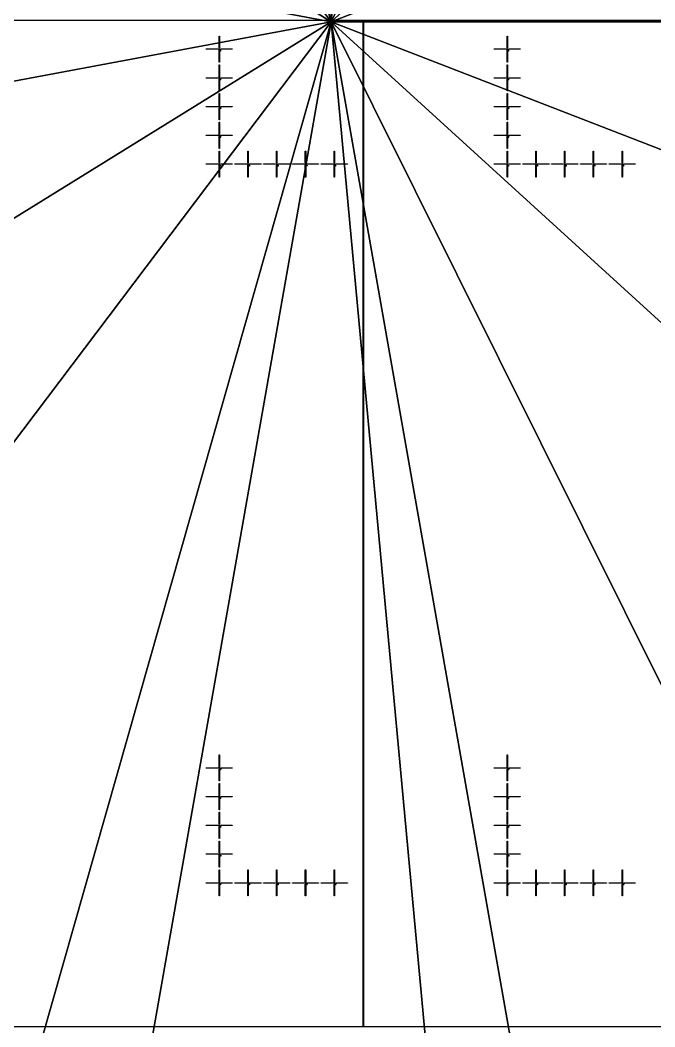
# Model space of a CAD drawing. Extents: x -25400 to 25400, y -24113 to 25400.
# Drawn here: x -2164 to 2250, y -6992 to 11 of the extents above; entities that cross this region are included whole.
import ezdxf

# ---------------------------------------------------------------- set-up
doc = ezdxf.new("R2010")
doc.units = 0
for name, color, linetype in [('L0D0', 2, 'CONTINUOUS'), ('L1D0', 3, 'CONTINUOUS'), ('L3D0', 4, 'CONTINUOUS')]:
    doc.layers.add(name, color=color, linetype=linetype)

msp = doc.modelspace()

# ---------------------------------------------------------------- linework, layer by layer
at = {"layer": 'L0D0'}
for points in [[(-10586.544, 14018.85), (0, 0), (-13818, 8555.744)], [(14229.5, 12971.903), (0, 0), (6980.558, 14018.85)], [(-13818, 8555.744), (0, 0), (-22510.084, 4207.864)], [(22900, 0), (0, 0), (18270.424, 7078)], [(-22510.084, 4207.864), (0, 0), (-22510.084, -4207.864)], [(-22510.084, -4207.864), (0, 0), (-19469.972, -12055.297)], [(-19469.972, -12055.297), (0, 0), (-13800.333, -18274.595)], [(-13800.333, -18274.595), (0, 0), (-6266.882, -22025.807), (-6308.618, -22013.89), (-6350.332, -22001.893), (-6392.022, -21989.817), (-6433.69, -21977.662), (-6475.334, -21965.428), (-6516.956, -21953.116), (-6558.553, -21940.724), (-6600.127, -21928.254)], [(-6266.882, -22025.807), (0, 0), (2112.945, -22802.313)], [(2112.945, -22802.313), (0, 0), (10207.408, -20499.239)], [(21353.614, -8272.434), (0, 0), (22900, 0)], [(10207.408, -20499.239), (0, 0), (16923.304, -15427.63)], [(16923.304, -15427.63), (0, 0), (21353.614, -8272.434)]]:
    msp.add_lwpolyline(points, dxfattribs=at)
for points in [[(0, 0), (-10586.544, 14018.85), (-3988.706, 14018.85)], [(-7983.296, -24112.788), (-7996.667, -24108.366), (-8040.032, -24093.939), (-8083.372, -24079.433), (-8126.685, -24064.85), (-8169.972, -24050.188), (-8213.232, -24035.449), (-8256.466, -24020.632), (-8299.673, -24005.737), (-8299.673, 14018.85), (0, 14018.85), (0, 0), (-4251.735, -24112.788)], [(0, 0), (-3988.706, 14018.85), (1299.037, 14018.85)], [(4251.735, -24112.788), (0, 0), (0, 14018.85), (7213, 14018.85), (7213, 14016), (8342.854, 14016), (8342.854, -23990.765), (8299.673, -24005.737), (8256.466, -24020.632), (8213.232, -24035.449), (8169.972, -24050.188), (8126.685, -24064.85), (8083.372, -24079.433), (8040.032, -24093.939), (7996.667, -24108.366), (7983.296, -24112.788)], [(0, 0), (1299.037, 14018.85), (6980.558, 14018.85)], [(0, 0), (14229.5, 12971.903), (14229.5, 7078), (18270.424, 7078)], [(-4251.735, -24112.788), (0, 0), (4251.735, -24112.788)]]:
    msp.add_lwpolyline(points, close=True, dxfattribs=at)
at = {"layer": 'L1D0'}
for points in [[(-780.75, -182.15), (-780.75, -99.15), (-778.25, -99.15), (-778.25, -182.15)], [(1222.25, -182.15), (1222.25, -99.15), (1224.75, -99.15), (1224.75, -182.15)], [(-870.5, -191.4), (-870.5, -188.9), (-787.5, -188.9), (-787.5, -191.4)], [(-779.7, -195.15), (-779.7, -190.35), (-784.5, -190.35), (-784.5, -189.95), (-779.7, -189.95), (-779.7, -185.15), (-779.3, -185.15), (-779.3, -189.95), (-774.5, -189.95), (-774.5, -190.35), (-779.3, -190.35), (-779.3, -195.15)], [(-780.75, -281.15), (-780.75, -198.15), (-778.25, -198.15), (-778.25, -281.15)], [(-773.5, -200.706), (-773.5, -197.15), (-769.056, -197.15), (-769.056, -198.039), (-772.611, -198.039), (-772.611, -199.817), (-769.944, -199.817), (-769.944, -200.706)], [(-773.5, -203.372), (-773.5, -202.483), (-769.944, -202.483), (-769.944, -203.372)], [(-771.5, -191.4), (-771.5, -188.9), (-688.5, -188.9), (-688.5, -191.4)], [(-769.944, -202.483), (-769.944, -200.706), (-769.056, -200.706), (-769.056, -202.483)], [(1132.5, -191.4), (1132.5, -188.9), (1215.5, -188.9), (1215.5, -191.4)], [(1223.3, -195.15), (1223.3, -190.35), (1218.5, -190.35), (1218.5, -189.95), (1223.3, -189.95), (1223.3, -185.15), (1223.7, -185.15), (1223.7, -189.95), (1228.5, -189.95), (1228.5, -190.35), (1223.7, -190.35), (1223.7, -195.15)], [(1222.25, -281.15), (1222.25, -198.15), (1224.75, -198.15), (1224.75, -281.15)], [(1229.5, -200.706), (1229.5, -197.15), (1233.944, -197.15), (1233.944, -198.039), (1230.389, -198.039), (1230.389, -199.817), (1233.056, -199.817), (1233.056, -200.706)], [(1229.5, -203.372), (1229.5, -202.483), (1233.056, -202.483), (1233.056, -203.372)], [(1231.5, -191.4), (1231.5, -188.9), (1314.5, -188.9), (1314.5, -191.4)], [(1233.056, -202.483), (1233.056, -200.706), (1233.944, -200.706), (1233.944, -202.483)], [(-780.75, -382.15), (-780.75, -299.15), (-778.25, -299.15), (-778.25, -382.15)], [(1222.25, -382.15), (1222.25, -299.15), (1224.75, -299.15), (1224.75, -382.15)], [(-870.5, -391.4), (-870.5, -388.9), (-787.5, -388.9), (-787.5, -391.4)], [(-779.7, -395.15), (-779.7, -390.35), (-784.5, -390.35), (-784.5, -389.95), (-779.7, -389.95), (-779.7, -385.15), (-779.3, -385.15), (-779.3, -389.95), (-774.5, -389.95), (-774.5, -390.35), (-779.3, -390.35), (-779.3, -395.15)], [(-780.75, -481.15), (-780.75, -398.15), (-778.25, -398.15), (-778.25, -481.15)], [(-770.833, -403.372), (-770.833, -401.594), (-773.5, -401.594), (-773.5, -399.817), (-772.611, -399.817), (-772.611, -400.706), (-770.833, -400.706), (-770.833, -398.039), (-771.722, -398.039), (-771.722, -397.15), (-769.944, -397.15), (-769.944, -400.706), (-769.056, -400.706), (-769.056, -401.594), (-769.944, -401.594), (-769.944, -403.372)], [(-772.611, -399.817), (-772.611, -398.039), (-771.722, -398.039), (-771.722, -399.817)], [(-771.5, -391.4), (-771.5, -388.9), (-688.5, -388.9), (-688.5, -391.4)], [(1132.5, -391.4), (1132.5, -388.9), (1215.5, -388.9), (1215.5, -391.4)], [(1223.3, -395.15), (1223.3, -390.35), (1218.5, -390.35), (1218.5, -389.95), (1223.3, -389.95), (1223.3, -385.15), (1223.7, -385.15), (1223.7, -389.95), (1228.5, -389.95), (1228.5, -390.35), (1223.7, -390.35), (1223.7, -395.15)], [(1222.25, -481.15), (1222.25, -398.15), (1224.75, -398.15), (1224.75, -481.15)], [(1232.167, -403.372), (1232.167, -401.594), (1229.5, -401.594), (1229.5, -399.817), (1230.389, -399.817), (1230.389, -400.706), (1232.167, -400.706), (1232.167, -398.039), (1231.278, -398.039), (1231.278, -397.15), (1233.056, -397.15), (1233.056, -400.706), (1233.944, -400.706), (1233.944, -401.594), (1233.056, -401.594), (1233.056, -403.372)], [(1230.389, -399.817), (1230.389, -398.039), (1231.278, -398.039), (1231.278, -399.817)], [(1231.5, -391.4), (1231.5, -388.9), (1314.5, -388.9), (1314.5, -391.4)], [(-780.75, -582.15), (-780.75, -499.15), (-778.25, -499.15), (-778.25, -582.15)], [(1222.25, -582.15), (1222.25, -499.15), (1224.75, -499.15), (1224.75, -582.15)], [(-870.5, -591.4), (-870.5, -588.9), (-787.5, -588.9), (-787.5, -591.4)], [(-779.7, -595.15), (-779.7, -590.35), (-784.5, -590.35), (-784.5, -589.95), (-779.7, -589.95), (-779.7, -585.15), (-779.3, -585.15), (-779.3, -589.95), (-774.5, -589.95), (-774.5, -590.35), (-779.3, -590.35), (-779.3, -595.15)], [(-780.75, -681.15), (-780.75, -598.15), (-778.25, -598.15), (-778.25, -681.15)], [(-773.5, -598.039), (-773.5, -597.15), (-769.944, -597.15), (-769.944, -598.039)], [(-773.5, -603.372), (-773.5, -602.483), (-769.944, -602.483), (-769.944, -603.372)], [(-772.611, -600.706), (-772.611, -599.817), (-769.944, -599.817), (-769.944, -600.706)], [(-771.5, -591.4), (-771.5, -588.9), (-688.5, -588.9), (-688.5, -591.4)], [(-769.944, -599.817), (-769.944, -598.039), (-769.056, -598.039), (-769.056, -599.817)], [(-769.944, -602.483), (-769.944, -600.706), (-769.056, -600.706), (-769.056, -602.483)], [(1132.5, -591.4), (1132.5, -588.9), (1215.5, -588.9), (1215.5, -591.4)], [(1223.3, -595.15), (1223.3, -590.35), (1218.5, -590.35), (1218.5, -589.95), (1223.3, -589.95), (1223.3, -585.15), (1223.7, -585.15), (1223.7, -589.95), (1228.5, -589.95), (1228.5, -590.35), (1223.7, -590.35), (1223.7, -595.15)], [(1222.25, -681.15), (1222.25, -598.15), (1224.75, -598.15), (1224.75, -681.15)], [(1229.5, -598.039), (1229.5, -597.15), (1233.056, -597.15), (1233.056, -598.039)], [(1229.5, -603.372), (1229.5, -602.483), (1233.056, -602.483), (1233.056, -603.372)], [(1230.389, -600.706), (1230.389, -599.817), (1233.056, -599.817), (1233.056, -600.706)], [(1231.5, -591.4), (1231.5, -588.9), (1314.5, -588.9), (1314.5, -591.4)], [(1233.056, -599.817), (1233.056, -598.039), (1233.944, -598.039), (1233.944, -599.817)], [(1233.056, -602.483), (1233.056, -600.706), (1233.944, -600.706), (1233.944, -602.483)], [(-780.75, -782.15), (-780.75, -699.15), (-778.25, -699.15), (-778.25, -782.15)], [(1222.25, -782.15), (1222.25, -699.15), (1224.75, -699.15), (1224.75, -782.15)], [(-870.5, -791.4), (-870.5, -788.9), (-787.5, -788.9), (-787.5, -791.4)], [(-779.7, -795.15), (-779.7, -790.35), (-784.5, -790.35), (-784.5, -789.95), (-779.7, -789.95), (-779.7, -785.15), (-779.3, -785.15), (-779.3, -789.95), (-774.5, -789.95), (-774.5, -790.35), (-779.3, -790.35), (-779.3, -795.15)], [(-780.75, -881.15), (-780.75, -798.15), (-778.25, -798.15), (-778.25, -881.15)], [(-773.5, -798.928), (-773.5, -798.039), (-772.611, -798.039), (-772.611, -798.928)], [(-773.5, -803.372), (-773.5, -801.594), (-772.611, -801.594), (-772.611, -802.483), (-769.056, -802.483), (-769.056, -803.372)], [(-772.611, -798.039), (-772.611, -797.15), (-769.944, -797.15), (-769.944, -798.039)], [(-772.611, -801.594), (-772.611, -800.706), (-770.833, -800.706), (-770.833, -801.594)], [(-771.5, -791.4), (-771.5, -788.9), (-688.5, -788.9), (-688.5, -791.4)], [(-770.833, -800.706), (-770.833, -799.817), (-769.944, -799.817), (-769.944, -800.706)], [(-769.944, -799.817), (-769.944, -798.039), (-769.056, -798.039), (-769.056, -799.817)], [(1132.5, -791.4), (1132.5, -788.9), (1215.5, -788.9), (1215.5, -791.4)], [(1223.3, -795.15), (1223.3, -790.35), (1218.5, -790.35), (1218.5, -789.95), (1223.3, -789.95), (1223.3, -785.15), (1223.7, -785.15), (1223.7, -789.95), (1228.5, -789.95), (1228.5, -790.35), (1223.7, -790.35), (1223.7, -795.15)], [(1222.25, -881.15), (1222.25, -798.15), (1224.75, -798.15), (1224.75, -881.15)], [(1229.5, -798.928), (1229.5, -798.039), (1230.389, -798.039), (1230.389, -798.928)], [(1229.5, -803.372), (1229.5, -801.594), (1230.389, -801.594), (1230.389, -802.483), (1233.944, -802.483), (1233.944, -803.372)], [(1230.389, -798.039), (1230.389, -797.15), (1233.056, -797.15), (1233.056, -798.039)], [(1230.389, -801.594), (1230.389, -800.706), (1232.167, -800.706), (1232.167, -801.594)], [(1231.5, -791.4), (1231.5, -788.9), (1314.5, -788.9), (1314.5, -791.4)], [(1232.167, -800.706), (1232.167, -799.817), (1233.056, -799.817), (1233.056, -800.706)], [(1233.056, -799.817), (1233.056, -798.039), (1233.944, -798.039), (1233.944, -799.817)], [(-780.75, -982.15), (-780.75, -899.15), (-778.25, -899.15), (-778.25, -982.15)], [(-580.75, -982.15), (-580.75, -899.15), (-578.25, -899.15), (-578.25, -982.15)], [(-380.75, -982.15), (-380.75, -899.15), (-378.25, -899.15), (-378.25, -982.15)], [(-180.75, -982.15), (-180.75, -899.15), (-178.25, -899.15), (-178.25, -982.15)], [(19.25, -982.15), (19.25, -899.15), (21.75, -899.15), (21.75, -982.15)], [(1222.25, -982.15), (1222.25, -899.15), (1224.75, -899.15), (1224.75, -982.15)], [(1422.25, -982.15), (1422.25, -899.15), (1424.75, -899.15), (1424.75, -982.15)], [(1622.25, -982.15), (1622.25, -899.15), (1624.75, -899.15), (1624.75, -982.15)], [(1822.25, -982.15), (1822.25, -899.15), (1824.75, -899.15), (1824.75, -982.15)], [(2022.25, -982.15), (2022.25, -899.15), (2024.75, -899.15), (2024.75, -982.15)], [(-870.5, -991.4), (-870.5, -988.9), (-787.5, -988.9), (-787.5, -991.4)], [(-779.7, -995.15), (-779.7, -990.35), (-784.5, -990.35), (-784.5, -989.95), (-779.7, -989.95), (-779.7, -985.15), (-779.3, -985.15), (-779.3, -989.95), (-774.5, -989.95), (-774.5, -990.35), (-779.3, -990.35), (-779.3, -995.15)], [(-780.75, -1081.15), (-780.75, -998.15), (-778.25, -998.15), (-778.25, -1081.15)], [(-772.611, -1003.372), (-772.611, -1002.483), (-771.722, -1002.483), (-771.722, -998.928), (-772.611, -998.928), (-772.611, -998.039), (-771.722, -998.039), (-771.722, -997.15), (-770.833, -997.15), (-770.833, -1002.483), (-769.944, -1002.483), (-769.944, -1003.372)], [(-771.5, -991.4), (-771.5, -988.9), (-688.5, -988.9), (-688.5, -991.4)], [(-670.5, -991.4), (-670.5, -988.9), (-587.5, -988.9), (-587.5, -991.4)], [(-579.7, -995.15), (-579.7, -990.35), (-584.5, -990.35), (-584.5, -989.95), (-579.7, -989.95), (-579.7, -985.15), (-579.3, -985.15), (-579.3, -989.95), (-574.5, -989.95), (-574.5, -990.35), (-579.3, -990.35), (-579.3, -995.15)], [(-580.75, -1081.15), (-580.75, -998.15), (-578.25, -998.15), (-578.25, -1081.15)], [(-573.5, -998.928), (-573.5, -998.039), (-572.611, -998.039), (-572.611, -998.928)], [(-573.5, -1003.372), (-573.5, -1001.594), (-572.611, -1001.594), (-572.611, -1002.483), (-569.056, -1002.483), (-569.056, -1003.372)], [(-572.611, -998.039), (-572.611, -997.15), (-569.944, -997.15), (-569.944, -998.039)], [(-572.611, -1001.594), (-572.611, -1000.706), (-570.833, -1000.706), (-570.833, -1001.594)], [(-571.5, -991.4), (-571.5, -988.9), (-488.5, -988.9), (-488.5, -991.4)], [(-570.833, -1000.706), (-570.833, -999.817), (-569.944, -999.817), (-569.944, -1000.706)], [(-569.944, -999.817), (-569.944, -998.039), (-569.056, -998.039), (-569.056, -999.817)], [(-470.5, -991.4), (-470.5, -988.9), (-387.5, -988.9), (-387.5, -991.4)], [(-379.7, -995.15), (-379.7, -990.35), (-384.5, -990.35), (-384.5, -989.95), (-379.7, -989.95), (-379.7, -985.15), (-379.3, -985.15), (-379.3, -989.95), (-374.5, -989.95), (-374.5, -990.35), (-379.3, -990.35), (-379.3, -995.15)], [(-380.75, -1081.15), (-380.75, -998.15), (-378.25, -998.15), (-378.25, -1081.15)], [(-373.5, -998.039), (-373.5, -997.15), (-369.944, -997.15), (-369.944, -998.039)], [(-373.5, -1003.372), (-373.5, -1002.483), (-369.944, -1002.483), (-369.944, -1003.372)], [(-372.611, -1000.706), (-372.611, -999.817), (-369.944, -999.817), (-369.944, -1000.706)], [(-371.5, -991.4), (-371.5, -988.9), (-288.5, -988.9), (-288.5, -991.4)], [(-369.944, -999.817), (-369.944, -998.039), (-369.056, -998.039), (-369.056, -999.817)], [(-369.944, -1002.483), (-369.944, -1000.706), (-369.056, -1000.706), (-369.056, -1002.483)], [(-270.5, -991.4), (-270.5, -988.9), (-187.5, -988.9), (-187.5, -991.4)], [(-179.7, -995.15), (-179.7, -990.35), (-184.5, -990.35), (-184.5, -989.95), (-179.7, -989.95), (-179.7, -985.15), (-179.3, -985.15), (-179.3, -989.95), (-174.5, -989.95), (-174.5, -990.35), (-179.3, -990.35), (-179.3, -995.15)], [(-180.75, -1081.15), (-180.75, -998.15), (-178.25, -998.15), (-178.25, -1081.15)], [(-170.833, -1003.372), (-170.833, -1001.594), (-173.5, -1001.594), (-173.5, -999.817), (-172.611, -999.817), (-172.611, -1000.706), (-170.833, -1000.706), (-170.833, -998.039), (-171.722, -998.039), (-171.722, -997.15), (-169.944, -997.15), (-169.944, -1000.706), (-169.056, -1000.706), (-169.056, -1001.594), (-169.944, -1001.594), (-169.944, -1003.372)], [(-172.611, -999.817), (-172.611, -998.039), (-171.722, -998.039), (-171.722, -999.817)], [(-171.5, -991.4), (-171.5, -988.9), (-88.5, -988.9), (-88.5, -991.4)], [(-70.5, -991.4), (-70.5, -988.9), (12.5, -988.9), (12.5, -991.4)], [(20.3, -995.15), (20.3, -990.35), (15.5, -990.35), (15.5, -989.95), (20.3, -989.95), (20.3, -985.15), (20.7, -985.15), (20.7, -989.95), (25.5, -989.95), (25.5, -990.35), (20.7, -990.35), (20.7, -995.15)], [(19.25, -1081.15), (19.25, -998.15), (21.75, -998.15), (21.75, -1081.15)], [(26.5, -1000.706), (26.5, -997.15), (30.944, -997.15), (30.944, -998.039), (27.389, -998.039), (27.389, -999.817), (30.056, -999.817), (30.056, -1000.706)], [(26.5, -1003.372), (26.5, -1002.483), (30.056, -1002.483), (30.056, -1003.372)], [(28.5, -991.4), (28.5, -988.9), (111.5, -988.9), (111.5, -991.4)], [(30.056, -1002.483), (30.056, -1000.706), (30.944, -1000.706), (30.944, -1002.483)], [(1132.5, -991.4), (1132.5, -988.9), (1215.5, -988.9), (1215.5, -991.4)], [(1223.3, -995.15), (1223.3, -990.35), (1218.5, -990.35), (1218.5, -989.95), (1223.3, -989.95), (1223.3, -985.15), (1223.7, -985.15), (1223.7, -989.95), (1228.5, -989.95), (1228.5, -990.35), (1223.7, -990.35), (1223.7, -995.15)], [(1222.25, -1081.15), (1222.25, -998.15), (1224.75, -998.15), (1224.75, -1081.15)], [(1230.389, -1003.372), (1230.389, -1002.483), (1231.278, -1002.483), (1231.278, -998.928), (1230.389, -998.928), (1230.389, -998.039), (1231.278, -998.039), (1231.278, -997.15), (1232.167, -997.15), (1232.167, -1002.483), (1233.056, -1002.483), (1233.056, -1003.372)], [(1231.5, -991.4), (1231.5, -988.9), (1314.5, -988.9), (1314.5, -991.4)], [(1332.5, -991.4), (1332.5, -988.9), (1415.5, -988.9), (1415.5, -991.4)], [(1423.3, -995.15), (1423.3, -990.35), (1418.5, -990.35), (1418.5, -989.95), (1423.3, -989.95), (1423.3, -985.15), (1423.7, -985.15), (1423.7, -989.95), (1428.5, -989.95), (1428.5, -990.35), (1423.7, -990.35), (1423.7, -995.15)], [(1422.25, -1081.15), (1422.25, -998.15), (1424.75, -998.15), (1424.75, -1081.15)], [(1429.5, -998.928), (1429.5, -998.039), (1430.389, -998.039), (1430.389, -998.928)], [(1429.5, -1003.372), (1429.5, -1001.594), (1430.389, -1001.594), (1430.389, -1002.483), (1433.944, -1002.483), (1433.944, -1003.372)], [(1430.389, -998.039), (1430.389, -997.15), (1433.056, -997.15), (1433.056, -998.039)], [(1430.389, -1001.594), (1430.389, -1000.706), (1432.167, -1000.706), (1432.167, -1001.594)], [(1431.5, -991.4), (1431.5, -988.9), (1514.5, -988.9), (1514.5, -991.4)], [(1432.167, -1000.706), (1432.167, -999.817), (1433.056, -999.817), (1433.056, -1000.706)], [(1433.056, -999.817), (1433.056, -998.039), (1433.944, -998.039), (1433.944, -999.817)], [(1532.5, -991.4), (1532.5, -988.9), (1615.5, -988.9), (1615.5, -991.4)], [(1623.3, -995.15), (1623.3, -990.35), (1618.5, -990.35), (1618.5, -989.95), (1623.3, -989.95), (1623.3, -985.15), (1623.7, -985.15), (1623.7, -989.95), (1628.5, -989.95), (1628.5, -990.35), (1623.7, -990.35), (1623.7, -995.15)], [(1622.25, -1081.15), (1622.25, -998.15), (1624.75, -998.15), (1624.75, -1081.15)], [(1629.5, -998.039), (1629.5, -997.15), (1633.056, -997.15), (1633.056, -998.039)], [(1629.5, -1003.372), (1629.5, -1002.483), (1633.056, -1002.483), (1633.056, -1003.372)], [(1630.389, -1000.706), (1630.389, -999.817), (1633.056, -999.817), (1633.056, -1000.706)], [(1631.5, -991.4), (1631.5, -988.9), (1714.5, -988.9), (1714.5, -991.4)], [(1633.056, -999.817), (1633.056, -998.039), (1633.944, -998.039), (1633.944, -999.817)], [(1633.056, -1002.483), (1633.056, -1000.706), (1633.944, -1000.706), (1633.944, -1002.483)], [(1732.5, -991.4), (1732.5, -988.9), (1815.5, -988.9), (1815.5, -991.4)], [(1823.3, -995.15), (1823.3, -990.35), (1818.5, -990.35), (1818.5, -989.95), (1823.3, -989.95), (1823.3, -985.15), (1823.7, -985.15), (1823.7, -989.95), (1828.5, -989.95), (1828.5, -990.35), (1823.7, -990.35), (1823.7, -995.15)], [(1822.25, -1081.15), (1822.25, -998.15), (1824.75, -998.15), (1824.75, -1081.15)], [(1832.167, -1003.372), (1832.167, -1001.594), (1829.5, -1001.594), (1829.5, -999.817), (1830.389, -999.817), (1830.389, -1000.706), (1832.167, -1000.706), (1832.167, -998.039), (1831.278, -998.039), (1831.278, -997.15), (1833.056, -997.15), (1833.056, -1000.706), (1833.944, -1000.706), (1833.944, -1001.594), (1833.056, -1001.594), (1833.056, -1003.372)], [(1830.389, -999.817), (1830.389, -998.039), (1831.278, -998.039), (1831.278, -999.817)], [(1831.5, -991.4), (1831.5, -988.9), (1914.5, -988.9), (1914.5, -991.4)], [(1932.5, -991.4), (1932.5, -988.9), (2015.5, -988.9), (2015.5, -991.4)], [(2023.3, -995.15), (2023.3, -990.35), (2018.5, -990.35), (2018.5, -989.95), (2023.3, -989.95), (2023.3, -985.15), (2023.7, -985.15), (2023.7, -989.95), (2028.5, -989.95), (2028.5, -990.35), (2023.7, -990.35), (2023.7, -995.15)], [(2022.25, -1081.15), (2022.25, -998.15), (2024.75, -998.15), (2024.75, -1081.15)], [(2029.5, -1000.706), (2029.5, -997.15), (2033.944, -997.15), (2033.944, -998.039), (2030.389, -998.039), (2030.389, -999.817), (2033.056, -999.817), (2033.056, -1000.706)], [(2029.5, -1003.372), (2029.5, -1002.483), (2033.056, -1002.483), (2033.056, -1003.372)], [(2031.5, -991.4), (2031.5, -988.9), (2114.5, -988.9), (2114.5, -991.4)], [(2033.056, -1002.483), (2033.056, -1000.706), (2033.944, -1000.706), (2033.944, -1002.483)], [(-780.75, -5182.15), (-780.75, -5099.15), (-778.25, -5099.15), (-778.25, -5182.15)], [(1222.25, -5182.15), (1222.25, -5099.15), (1224.75, -5099.15), (1224.75, -5182.15)], [(-870.5, -5191.4), (-870.5, -5188.9), (-787.5, -5188.9), (-787.5, -5191.4)], [(-779.7, -5195.15), (-779.7, -5190.35), (-784.5, -5190.35), (-784.5, -5189.95), (-779.7, -5189.95), (-779.7, -5185.15), (-779.3, -5185.15), (-779.3, -5189.95), (-774.5, -5189.95), (-774.5, -5190.35), (-779.3, -5190.35), (-779.3, -5195.15)], [(-780.75, -5281.15), (-780.75, -5198.15), (-778.25, -5198.15), (-778.25, -5281.15)], [(-773.5, -5200.706), (-773.5, -5197.15), (-769.056, -5197.15), (-769.056, -5198.039), (-772.611, -5198.039), (-772.611, -5199.817), (-769.944, -5199.817), (-769.944, -5200.706)], [(-773.5, -5203.372), (-773.5, -5202.483), (-769.944, -5202.483), (-769.944, -5203.372)], [(-771.5, -5191.4), (-771.5, -5188.9), (-688.5, -5188.9), (-688.5, -5191.4)], [(-769.944, -5202.483), (-769.944, -5200.706), (-769.056, -5200.706), (-769.056, -5202.483)], [(1132.5, -5191.4), (1132.5, -5188.9), (1215.5, -5188.9), (1215.5, -5191.4)], [(1223.3, -5195.15), (1223.3, -5190.35), (1218.5, -5190.35), (1218.5, -5189.95), (1223.3, -5189.95), (1223.3, -5185.15), (1223.7, -5185.15), (1223.7, -5189.95), (1228.5, -5189.95), (1228.5, -5190.35), (1223.7, -5190.35), (1223.7, -5195.15)], [(1222.25, -5281.15), (1222.25, -5198.15), (1224.75, -5198.15), (1224.75, -5281.15)], [(1229.5, -5200.706), (1229.5, -5197.15), (1233.944, -5197.15), (1233.944, -5198.039), (1230.389, -5198.039), (1230.389, -5199.817), (1233.056, -5199.817), (1233.056, -5200.706)], [(1229.5, -5203.372), (1229.5, -5202.483), (1233.056, -5202.483), (1233.056, -5203.372)], [(1231.5, -5191.4), (1231.5, -5188.9), (1314.5, -5188.9), (1314.5, -5191.4)], [(1233.056, -5202.483), (1233.056, -5200.706), (1233.944, -5200.706), (1233.944, -5202.483)], [(-780.75, -5382.15), (-780.75, -5299.15), (-778.25, -5299.15), (-778.25, -5382.15)], [(1222.25, -5382.15), (1222.25, -5299.15), (1224.75, -5299.15), (1224.75, -5382.15)], [(-870.5, -5391.4), (-870.5, -5388.9), (-787.5, -5388.9), (-787.5, -5391.4)], [(-779.7, -5395.15), (-779.7, -5390.35), (-784.5, -5390.35), (-784.5, -5389.95), (-779.7, -5389.95), (-779.7, -5385.15), (-779.3, -5385.15), (-779.3, -5389.95), (-774.5, -5389.95), (-774.5, -5390.35), (-779.3, -5390.35), (-779.3, -5395.15)], [(-771.5, -5391.4), (-771.5, -5388.9), (-688.5, -5388.9), (-688.5, -5391.4)], [(1132.5, -5391.4), (1132.5, -5388.9), (1215.5, -5388.9), (1215.5, -5391.4)], [(1223.3, -5395.15), (1223.3, -5390.35), (1218.5, -5390.35), (1218.5, -5389.95), (1223.3, -5389.95), (1223.3, -5385.15), (1223.7, -5385.15), (1223.7, -5389.95), (1228.5, -5389.95), (1228.5, -5390.35), (1223.7, -5390.35), (1223.7, -5395.15)], [(1231.5, -5391.4), (1231.5, -5388.9), (1314.5, -5388.9), (1314.5, -5391.4)], [(-780.75, -5481.15), (-780.75, -5398.15), (-778.25, -5398.15), (-778.25, -5481.15)], [(-770.833, -5403.372), (-770.833, -5401.594), (-773.5, -5401.594), (-773.5, -5399.817), (-772.611, -5399.817), (-772.611, -5400.706), (-770.833, -5400.706), (-770.833, -5398.039), (-771.722, -5398.039), (-771.722, -5397.15), (-769.944, -5397.15), (-769.944, -5400.706), (-769.056, -5400.706), (-769.056, -5401.594), (-769.944, -5401.594), (-769.944, -5403.372)], [(-772.611, -5399.817), (-772.611, -5398.039), (-771.722, -5398.039), (-771.722, -5399.817)], [(1222.25, -5481.15), (1222.25, -5398.15), (1224.75, -5398.15), (1224.75, -5481.15)], [(1232.167, -5403.372), (1232.167, -5401.594), (1229.5, -5401.594), (1229.5, -5399.817), (1230.389, -5399.817), (1230.389, -5400.706), (1232.167, -5400.706), (1232.167, -5398.039), (1231.278, -5398.039), (1231.278, -5397.15), (1233.056, -5397.15), (1233.056, -5400.706), (1233.944, -5400.706), (1233.944, -5401.594), (1233.056, -5401.594), (1233.056, -5403.372)], [(1230.389, -5399.817), (1230.389, -5398.039), (1231.278, -5398.039), (1231.278, -5399.817)], [(-780.75, -5582.15), (-780.75, -5499.15), (-778.25, -5499.15), (-778.25, -5582.15)], [(1222.25, -5582.15), (1222.25, -5499.15), (1224.75, -5499.15), (1224.75, -5582.15)], [(-870.5, -5591.4), (-870.5, -5588.9), (-787.5, -5588.9), (-787.5, -5591.4)], [(-779.7, -5595.15), (-779.7, -5590.35), (-784.5, -5590.35), (-784.5, -5589.95), (-779.7, -5589.95), (-779.7, -5585.15), (-779.3, -5585.15), (-779.3, -5589.95), (-774.5, -5589.95), (-774.5, -5590.35), (-779.3, -5590.35), (-779.3, -5595.15)], [(-780.75, -5681.15), (-780.75, -5598.15), (-778.25, -5598.15), (-778.25, -5681.15)], [(-773.5, -5598.039), (-773.5, -5597.15), (-769.944, -5597.15), (-769.944, -5598.039)], [(-772.611, -5600.706), (-772.611, -5599.817), (-769.944, -5599.817), (-769.944, -5600.706)], [(-771.5, -5591.4), (-771.5, -5588.9), (-688.5, -5588.9), (-688.5, -5591.4)], [(-769.944, -5599.817), (-769.944, -5598.039), (-769.056, -5598.039), (-769.056, -5599.817)], [(-769.944, -5602.483), (-769.944, -5600.706), (-769.056, -5600.706), (-769.056, -5602.483)], [(1132.5, -5591.4), (1132.5, -5588.9), (1215.5, -5588.9), (1215.5, -5591.4)], [(1223.3, -5595.15), (1223.3, -5590.35), (1218.5, -5590.35), (1218.5, -5589.95), (1223.3, -5589.95), (1223.3, -5585.15), (1223.7, -5585.15), (1223.7, -5589.95), (1228.5, -5589.95), (1228.5, -5590.35), (1223.7, -5590.35), (1223.7, -5595.15)], [(1222.25, -5681.15), (1222.25, -5598.15), (1224.75, -5598.15), (1224.75, -5681.15)], [(1229.5, -5598.039), (1229.5, -5597.15), (1233.056, -5597.15), (1233.056, -5598.039)], [(1230.389, -5600.706), (1230.389, -5599.817), (1233.056, -5599.817), (1233.056, -5600.706)], [(1231.5, -5591.4), (1231.5, -5588.9), (1314.5, -5588.9), (1314.5, -5591.4)], [(1233.056, -5599.817), (1233.056, -5598.039), (1233.944, -5598.039), (1233.944, -5599.817)], [(1233.056, -5602.483), (1233.056, -5600.706), (1233.944, -5600.706), (1233.944, -5602.483)], [(-773.5, -5603.372), (-773.5, -5602.483), (-769.944, -5602.483), (-769.944, -5603.372)], [(1229.5, -5603.372), (1229.5, -5602.483), (1233.056, -5602.483), (1233.056, -5603.372)], [(-780.75, -5782.15), (-780.75, -5699.15), (-778.25, -5699.15), (-778.25, -5782.15)], [(1222.25, -5782.15), (1222.25, -5699.15), (1224.75, -5699.15), (1224.75, -5782.15)], [(-870.5, -5791.4), (-870.5, -5788.9), (-787.5, -5788.9), (-787.5, -5791.4)], [(-779.7, -5795.15), (-779.7, -5790.35), (-784.5, -5790.35), (-784.5, -5789.95), (-779.7, -5789.95), (-779.7, -5785.15), (-779.3, -5785.15), (-779.3, -5789.95), (-774.5, -5789.95), (-774.5, -5790.35), (-779.3, -5790.35), (-779.3, -5795.15)], [(-780.75, -5881.15), (-780.75, -5798.15), (-778.25, -5798.15), (-778.25, -5881.15)], [(-773.5, -5798.928), (-773.5, -5798.039), (-772.611, -5798.039), (-772.611, -5798.928)], [(-773.5, -5803.372), (-773.5, -5801.594), (-772.611, -5801.594), (-772.611, -5802.483), (-769.056, -5802.483), (-769.056, -5803.372)], [(-772.611, -5798.039), (-772.611, -5797.15), (-769.944, -5797.15), (-769.944, -5798.039)], [(-772.611, -5801.594), (-772.611, -5800.706), (-770.833, -5800.706), (-770.833, -5801.594)], [(-771.5, -5791.4), (-771.5, -5788.9), (-688.5, -5788.9), (-688.5, -5791.4)], [(-770.833, -5800.706), (-770.833, -5799.817), (-769.944, -5799.817), (-769.944, -5800.706)], [(-769.944, -5799.817), (-769.944, -5798.039), (-769.056, -5798.039), (-769.056, -5799.817)], [(1132.5, -5791.4), (1132.5, -5788.9), (1215.5, -5788.9), (1215.5, -5791.4)], [(1223.3, -5795.15), (1223.3, -5790.35), (1218.5, -5790.35), (1218.5, -5789.95), (1223.3, -5789.95), (1223.3, -5785.15), (1223.7, -5785.15), (1223.7, -5789.95), (1228.5, -5789.95), (1228.5, -5790.35), (1223.7, -5790.35), (1223.7, -5795.15)], [(1222.25, -5881.15), (1222.25, -5798.15), (1224.75, -5798.15), (1224.75, -5881.15)], [(1229.5, -5798.928), (1229.5, -5798.039), (1230.389, -5798.039), (1230.389, -5798.928)], [(1229.5, -5803.372), (1229.5, -5801.594), (1230.389, -5801.594), (1230.389, -5802.483), (1233.944, -5802.483), (1233.944, -5803.372)], [(1230.389, -5798.039), (1230.389, -5797.15), (1233.056, -5797.15), (1233.056, -5798.039)], [(1230.389, -5801.594), (1230.389, -5800.706), (1232.167, -5800.706), (1232.167, -5801.594)], [(1231.5, -5791.4), (1231.5, -5788.9), (1314.5, -5788.9), (1314.5, -5791.4)], [(1232.167, -5800.706), (1232.167, -5799.817), (1233.056, -5799.817), (1233.056, -5800.706)], [(1233.056, -5799.817), (1233.056, -5798.039), (1233.944, -5798.039), (1233.944, -5799.817)], [(-780.75, -5982.15), (-780.75, -5899.15), (-778.25, -5899.15), (-778.25, -5982.15)], [(-580.75, -5982.15), (-580.75, -5899.15), (-578.25, -5899.15), (-578.25, -5982.15)], [(-380.75, -5982.15), (-380.75, -5899.15), (-378.25, -5899.15), (-378.25, -5982.15)], [(-180.75, -5982.15), (-180.75, -5899.15), (-178.25, -5899.15), (-178.25, -5982.15)], [(19.25, -5982.15), (19.25, -5899.15), (21.75, -5899.15), (21.75, -5982.15)], [(1222.25, -5982.15), (1222.25, -5899.15), (1224.75, -5899.15), (1224.75, -5982.15)], [(1422.25, -5982.15), (1422.25, -5899.15), (1424.75, -5899.15), (1424.75, -5982.15)], [(1622.25, -5982.15), (1622.25, -5899.15), (1624.75, -5899.15), (1624.75, -5982.15)], [(1822.25, -5982.15), (1822.25, -5899.15), (1824.75, -5899.15), (1824.75, -5982.15)], [(2022.25, -5982.15), (2022.25, -5899.15), (2024.75, -5899.15), (2024.75, -5982.15)], [(-870.5, -5991.4), (-870.5, -5988.9), (-787.5, -5988.9), (-787.5, -5991.4)], [(-779.7, -5995.15), (-779.7, -5990.35), (-784.5, -5990.35), (-784.5, -5989.95), (-779.7, -5989.95), (-779.7, -5985.15), (-779.3, -5985.15), (-779.3, -5989.95), (-774.5, -5989.95), (-774.5, -5990.35), (-779.3, -5990.35), (-779.3, -5995.15)], [(-780.75, -6081.15), (-780.75, -5998.15), (-778.25, -5998.15), (-778.25, -6081.15)], [(-772.611, -6003.372), (-772.611, -6002.483), (-771.722, -6002.483), (-771.722, -5998.928), (-772.611, -5998.928), (-772.611, -5998.039), (-771.722, -5998.039), (-771.722, -5997.15), (-770.833, -5997.15), (-770.833, -6002.483), (-769.944, -6002.483), (-769.944, -6003.372)], [(-771.5, -5991.4), (-771.5, -5988.9), (-688.5, -5988.9), (-688.5, -5991.4)], [(-670.5, -5991.4), (-670.5, -5988.9), (-587.5, -5988.9), (-587.5, -5991.4)], [(-579.7, -5995.15), (-579.7, -5990.35), (-584.5, -5990.35), (-584.5, -5989.95), (-579.7, -5989.95), (-579.7, -5985.15), (-579.3, -5985.15), (-579.3, -5989.95), (-574.5, -5989.95), (-574.5, -5990.35), (-579.3, -5990.35), (-579.3, -5995.15)], [(-580.75, -6081.15), (-580.75, -5998.15), (-578.25, -5998.15), (-578.25, -6081.15)], [(-573.5, -5998.928), (-573.5, -5998.039), (-572.611, -5998.039), (-572.611, -5998.928)], [(-573.5, -6003.372), (-573.5, -6001.594), (-572.611, -6001.594), (-572.611, -6002.483), (-569.056, -6002.483), (-569.056, -6003.372)], [(-572.611, -5998.039), (-572.611, -5997.15), (-569.944, -5997.15), (-569.944, -5998.039)], [(-572.611, -6001.594), (-572.611, -6000.706), (-570.833, -6000.706), (-570.833, -6001.594)], [(-571.5, -5991.4), (-571.5, -5988.9), (-488.5, -5988.9), (-488.5, -5991.4)], [(-570.833, -6000.706), (-570.833, -5999.817), (-569.944, -5999.817), (-569.944, -6000.706)], [(-569.944, -5999.817), (-569.944, -5998.039), (-569.056, -5998.039), (-569.056, -5999.817)], [(-470.5, -5991.4), (-470.5, -5988.9), (-387.5, -5988.9), (-387.5, -5991.4)], [(-379.7, -5995.15), (-379.7, -5990.35), (-384.5, -5990.35), (-384.5, -5989.95), (-379.7, -5989.95), (-379.7, -5985.15), (-379.3, -5985.15), (-379.3, -5989.95), (-374.5, -5989.95), (-374.5, -5990.35), (-379.3, -5990.35), (-379.3, -5995.15)], [(-380.75, -6081.15), (-380.75, -5998.15), (-378.25, -5998.15), (-378.25, -6081.15)], [(-373.5, -5998.039), (-373.5, -5997.15), (-369.944, -5997.15), (-369.944, -5998.039)], [(-373.5, -6003.372), (-373.5, -6002.483), (-369.944, -6002.483), (-369.944, -6003.372)], [(-372.611, -6000.706), (-372.611, -5999.817), (-369.944, -5999.817), (-369.944, -6000.706)], [(-371.5, -5991.4), (-371.5, -5988.9), (-288.5, -5988.9), (-288.5, -5991.4)], [(-369.944, -5999.817), (-369.944, -5998.039), (-369.056, -5998.039), (-369.056, -5999.817)], [(-369.944, -6002.483), (-369.944, -6000.706), (-369.056, -6000.706), (-369.056, -6002.483)], [(-270.5, -5991.4), (-270.5, -5988.9), (-187.5, -5988.9), (-187.5, -5991.4)], [(-179.7, -5995.15), (-179.7, -5990.35), (-184.5, -5990.35), (-184.5, -5989.95), (-179.7, -5989.95), (-179.7, -5985.15), (-179.3, -5985.15), (-179.3, -5989.95), (-174.5, -5989.95), (-174.5, -5990.35), (-179.3, -5990.35), (-179.3, -5995.15)], [(-180.75, -6081.15), (-180.75, -5998.15), (-178.25, -5998.15), (-178.25, -6081.15)], [(-170.833, -6003.372), (-170.833, -6001.594), (-173.5, -6001.594), (-173.5, -5999.817), (-172.611, -5999.817), (-172.611, -6000.706), (-170.833, -6000.706), (-170.833, -5998.039), (-171.722, -5998.039), (-171.722, -5997.15), (-169.944, -5997.15), (-169.944, -6000.706), (-169.056, -6000.706), (-169.056, -6001.594), (-169.944, -6001.594), (-169.944, -6003.372)], [(-172.611, -5999.817), (-172.611, -5998.039), (-171.722, -5998.039), (-171.722, -5999.817)], [(-171.5, -5991.4), (-171.5, -5988.9), (-88.5, -5988.9), (-88.5, -5991.4)], [(-70.5, -5991.4), (-70.5, -5988.9), (12.5, -5988.9), (12.5, -5991.4)], [(20.3, -5995.15), (20.3, -5990.35), (15.5, -5990.35), (15.5, -5989.95), (20.3, -5989.95), (20.3, -5985.15), (20.7, -5985.15), (20.7, -5989.95), (25.5, -5989.95), (25.5, -5990.35), (20.7, -5990.35), (20.7, -5995.15)], [(19.25, -6081.15), (19.25, -5998.15), (21.75, -5998.15), (21.75, -6081.15)], [(26.5, -6000.706), (26.5, -5997.15), (30.944, -5997.15), (30.944, -5998.039), (27.389, -5998.039), (27.389, -5999.817), (30.056, -5999.817), (30.056, -6000.706)], [(26.5, -6003.372), (26.5, -6002.483), (30.056, -6002.483), (30.056, -6003.372)], [(28.5, -5991.4), (28.5, -5988.9), (111.5, -5988.9), (111.5, -5991.4)], [(30.056, -6002.483), (30.056, -6000.706), (30.944, -6000.706), (30.944, -6002.483)], [(1132.5, -5991.4), (1132.5, -5988.9), (1215.5, -5988.9), (1215.5, -5991.4)], [(1223.3, -5995.15), (1223.3, -5990.35), (1218.5, -5990.35), (1218.5, -5989.95), (1223.3, -5989.95), (1223.3, -5985.15), (1223.7, -5985.15), (1223.7, -5989.95), (1228.5, -5989.95), (1228.5, -5990.35), (1223.7, -5990.35), (1223.7, -5995.15)], [(1222.25, -6081.15), (1222.25, -5998.15), (1224.75, -5998.15), (1224.75, -6081.15)], [(1230.389, -6003.372), (1230.389, -6002.483), (1231.278, -6002.483), (1231.278, -5998.928), (1230.389, -5998.928), (1230.389, -5998.039), (1231.278, -5998.039), (1231.278, -5997.15), (1232.167, -5997.15), (1232.167, -6002.483), (1233.056, -6002.483), (1233.056, -6003.372)], [(1231.5, -5991.4), (1231.5, -5988.9), (1314.5, -5988.9), (1314.5, -5991.4)], [(1332.5, -5991.4), (1332.5, -5988.9), (1415.5, -5988.9), (1415.5, -5991.4)], [(1423.3, -5995.15), (1423.3, -5990.35), (1418.5, -5990.35), (1418.5, -5989.95), (1423.3, -5989.95), (1423.3, -5985.15), (1423.7, -5985.15), (1423.7, -5989.95), (1428.5, -5989.95), (1428.5, -5990.35), (1423.7, -5990.35), (1423.7, -5995.15)], [(1422.25, -6081.15), (1422.25, -5998.15), (1424.75, -5998.15), (1424.75, -6081.15)], [(1429.5, -5998.928), (1429.5, -5998.039), (1430.389, -5998.039), (1430.389, -5998.928)], [(1429.5, -6003.372), (1429.5, -6001.594), (1430.389, -6001.594), (1430.389, -6002.483), (1433.944, -6002.483), (1433.944, -6003.372)], [(1430.389, -5998.039), (1430.389, -5997.15), (1433.056, -5997.15), (1433.056, -5998.039)], [(1430.389, -6001.594), (1430.389, -6000.706), (1432.167, -6000.706), (1432.167, -6001.594)], [(1431.5, -5991.4), (1431.5, -5988.9), (1514.5, -5988.9), (1514.5, -5991.4)], [(1432.167, -6000.706), (1432.167, -5999.817), (1433.056, -5999.817), (1433.056, -6000.706)], [(1433.056, -5999.817), (1433.056, -5998.039), (1433.944, -5998.039), (1433.944, -5999.817)], [(1532.5, -5991.4), (1532.5, -5988.9), (1615.5, -5988.9), (1615.5, -5991.4)], [(1623.3, -5995.15), (1623.3, -5990.35), (1618.5, -5990.35), (1618.5, -5989.95), (1623.3, -5989.95), (1623.3, -5985.15), (1623.7, -5985.15), (1623.7, -5989.95), (1628.5, -5989.95), (1628.5, -5990.35), (1623.7, -5990.35), (1623.7, -5995.15)], [(1622.25, -6081.15), (1622.25, -5998.15), (1624.75, -5998.15), (1624.75, -6081.15)], [(1629.5, -5998.039), (1629.5, -5997.15), (1633.056, -5997.15), (1633.056, -5998.039)], [(1629.5, -6003.372), (1629.5, -6002.483), (1633.056, -6002.483), (1633.056, -6003.372)], [(1630.389, -6000.706), (1630.389, -5999.817), (1633.056, -5999.817), (1633.056, -6000.706)], [(1631.5, -5991.4), (1631.5, -5988.9), (1714.5, -5988.9), (1714.5, -5991.4)], [(1633.056, -5999.817), (1633.056, -5998.039), (1633.944, -5998.039), (1633.944, -5999.817)], [(1633.056, -6002.483), (1633.056, -6000.706), (1633.944, -6000.706), (1633.944, -6002.483)], [(1732.5, -5991.4), (1732.5, -5988.9), (1815.5, -5988.9), (1815.5, -5991.4)], [(1823.3, -5995.15), (1823.3, -5990.35), (1818.5, -5990.35), (1818.5, -5989.95), (1823.3, -5989.95), (1823.3, -5985.15), (1823.7, -5985.15), (1823.7, -5989.95), (1828.5, -5989.95), (1828.5, -5990.35), (1823.7, -5990.35), (1823.7, -5995.15)], [(1822.25, -6081.15), (1822.25, -5998.15), (1824.75, -5998.15), (1824.75, -6081.15)], [(1832.167, -6003.372), (1832.167, -6001.594), (1829.5, -6001.594), (1829.5, -5999.817), (1830.389, -5999.817), (1830.389, -6000.706), (1832.167, -6000.706), (1832.167, -5998.039), (1831.278, -5998.039), (1831.278, -5997.15), (1833.056, -5997.15), (1833.056, -6000.706), (1833.944, -6000.706), (1833.944, -6001.594), (1833.056, -6001.594), (1833.056, -6003.372)], [(1830.389, -5999.817), (1830.389, -5998.039), (1831.278, -5998.039), (1831.278, -5999.817)], [(1831.5, -5991.4), (1831.5, -5988.9), (1914.5, -5988.9), (1914.5, -5991.4)], [(1932.5, -5991.4), (1932.5, -5988.9), (2015.5, -5988.9), (2015.5, -5991.4)], [(2023.3, -5995.15), (2023.3, -5990.35), (2018.5, -5990.35), (2018.5, -5989.95), (2023.3, -5989.95), (2023.3, -5985.15), (2023.7, -5985.15), (2023.7, -5989.95), (2028.5, -5989.95), (2028.5, -5990.35), (2023.7, -5990.35), (2023.7, -5995.15)], [(2022.25, -6081.15), (2022.25, -5998.15), (2024.75, -5998.15), (2024.75, -6081.15)], [(2029.5, -6000.706), (2029.5, -5997.15), (2033.944, -5997.15), (2033.944, -5998.039), (2030.389, -5998.039), (2030.389, -5999.817), (2033.056, -5999.817), (2033.056, -6000.706)], [(2029.5, -6003.372), (2029.5, -6002.483), (2033.056, -6002.483), (2033.056, -6003.372)], [(2031.5, -5991.4), (2031.5, -5988.9), (2114.5, -5988.9), (2114.5, -5991.4)], [(2033.056, -6002.483), (2033.056, -6000.706), (2033.944, -6000.706), (2033.944, -6002.483)]]:
    msp.add_lwpolyline(points, close=True, dxfattribs=at)
at = {"layer": 'L3D0'}
msp.add_lwpolyline([(-20788.5, -6990.15), (21229.5, -6990.15), (21229.5, 9.85), (14229.5, 9.85), (14229.5, -6990.15), (14226.5, -6990.15), (14226.5, 9.85), (7226.5, 9.85), (7226.5, -6990.15), (7223.5, -6990.15), (7223.5, 9.85), (223.5, 9.85), (223.5, -6990.15), (220.5, -6990.15), (220.5, 9.85), (-6779.5, 9.85)], dxfattribs=at)

doc.saveas('drawing.dxf')
